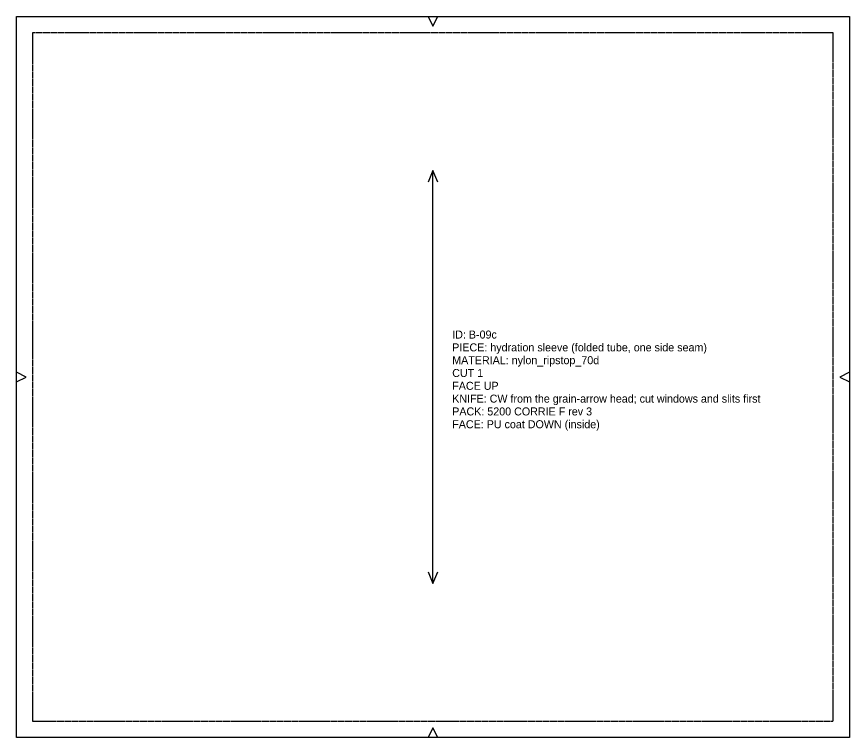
# Model space of a CAD drawing. Header units: millimetres. Extents: x 0 to 1685, y 0 to 1225.
# Drawn here: x 744 to 1264, y 0 to 450 of the extents above; entities that cross this region are included whole.
import ezdxf

# ---------------------------------------------------------------- set-up
doc = ezdxf.new("R2010")
doc.units = ezdxf.units.MM
doc.linetypes.add('DASHED', pattern=[1.524, 1.27, -0.254])
for name, color, linetype in [('CUT', 7, 'Continuous'), ('GRAIN', 5, 'Continuous'), ('NOTCH', 1, 'Continuous'), ('SEW', 3, 'Continuous'), ('TEXT', 2, 'Continuous')]:
    doc.layers.add(name, color=color, linetype=linetype)

# ---------------------------------------------------------------- blocks, each defined once
blk = doc.blocks.new('B-09c_1')
at = {"layer": 'CUT'}
blk.add_lwpolyline([(-10, -10), (-10, 440), (510, 440), (510, -10)], close=True, dxfattribs=at)
at = {"layer": 'GRAIN'}
for points in [[(253.12, 336.63), (250, 344), (246.88, 336.63)], [(250, 86), (250, 344)], [(246.88, 93.37), (250, 86), (253.12, 93.37)]]:
    blk.add_lwpolyline(points, dxfattribs=at)
at = {"layer": 'NOTCH'}
for points in [[(247, 440), (250, 434), (253, 440)], [(-10, 212), (-4, 215), (-10, 218)], [(510, 218), (504, 215), (510, 212)], [(253, -10), (250, -4), (247, -10)]]:
    blk.add_lwpolyline(points, dxfattribs=at)
at = {"layer": 'SEW', "linetype": 'DASHED'}
blk.add_lwpolyline([(0, 0), (500, 0), (500, 430), (0, 430)], close=True, dxfattribs=at)
at = {"layer": 'TEXT'}
for s, p in [('ID: B-09c', (262, 239)), ('PIECE: hydration sleeve (folded tube, one side seam)', (262, 231)), ('MATERIAL: nylon_ripstop_70d', (262, 223)), ('CUT 1', (262, 215)), ('FACE UP', (262, 207)), ('KNIFE: CW from the grain-arrow head; cut windows and slits first', (262, 199)), ('PACK: 5200 CORRIE F rev 3', (262, 191)), ('FACE: PU coat DOWN (inside)', (262, 183))]:
    blk.add_text(s, height=5, dxfattribs=at).set_placement(p)

msp = doc.modelspace()

# ---------------------------------------------------------------- block references
at = {"layer": 'CUT'}
msp.add_blockref('B-09c_1', (753.69, 10), dxfattribs=at)

doc.saveas('drawing.dxf')
